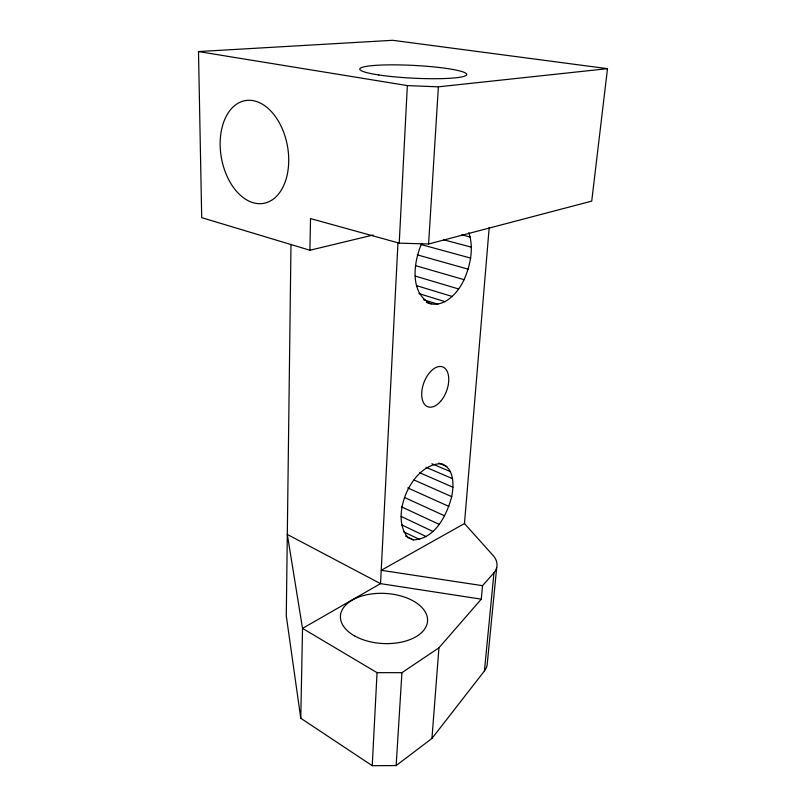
<?xml version="1.0" encoding="UTF-8"?>
<svg xmlns="http://www.w3.org/2000/svg" width="806" height="806" viewBox="0 0 806 806"><rect width="100%" height="100%" fill="white"/><g stroke="black" fill="none" stroke-linecap="round" stroke-linejoin="round"><path stroke-width="1.21" d="M290.986 244.268L286.281 615.885L300.769 718.237L372.241 765.7L396.149 765.569L431.945 738.447L484.426 670.975A39.383 23.747 6.2 0 0 487.126 665.091L496.708 567.474M300.769 718.237L302.532 628.388L287.309 534.438L380.533 583.645L481.273 599.16L482.532 585.68L493.977 572.764A41.005 21.409 5.5 0 0 493.826 556.291L464.468 523.557L489.202 227.433M309.917 250.243L310.532 218.587L399.222 243.14L428.601 244.006L591.725 201.117L607.502 68.661L392.693 40.3L198.498 51.564L201.702 217.65L309.917 250.243L373.148 235.02M397.983 242.687L380.533 583.645L302.532 628.388L377.047 672.657L401.932 672.678L438.938 647.812L481.273 599.16M372.241 765.7L377.047 672.657M399.222 243.14L407.352 85.587L198.498 51.564M396.149 765.569L401.932 672.678M428.601 244.006L438.383 86.836L607.502 68.661M426.273 302.381C442.927 309.726 457.717 293.505 464.075 279.682C470.442 265.154 473.999 248.127 468.84 232.712M431.945 738.447L438.938 647.812M484.426 670.975L493.977 572.764M451.703 496.647C453.899 485.403 454.503 468.83 441.769 463.752C412.35 462.725 388.905 515.971 408.108 537.662L413.428 539.889C435.119 538.982 446.806 515.115 451.703 496.647L413.941 479.963M421.689 243.412C413.589 262.071 409.226 293.102 431.059 303.882M464.468 523.557L381.218 570.295L482.532 585.68M407.352 85.587L438.383 86.836M461.788 234.828L470.281 237.035M443.612 239.775L471.369 247.16M421.357 244.621L470.644 258.101M417.266 254.847L468.155 269.174M415.745 265.688L464.075 279.682M415.241 276.085L458.664 288.981M416.49 285.636L452.237 296.487M418.969 293.606L445.194 301.696M423.644 299.772L437.98 304.235M438.766 463.128L446.806 466.523M431.945 463.762L450.473 471.631M426.042 467.309L452.569 478.693M419.674 472.729L452.982 487.217M407.765 487.912L448.841 506.38M404.723 497.584L444.569 515.8M401.63 506.893L439.149 524.343M401.096 516.414L432.923 531.436M401.549 524.797L426.273 536.615M403.866 531.91L419.624 539.516M405.529 536.061L413.428 539.889M378.87 74.968A53.559 6.388 2.9 0 0 465.868 75.573A53.559 6.388 2.9 0 0 394.779 64.863A53.559 6.388 2.9 0 0 378.87 74.968M440.61 401.317A21.278 12.08 -69.6 0 0 443.29 367.173A21.278 12.08 -69.6 0 0 421.79 392.028A21.278 12.08 -69.6 0 0 440.61 401.317M221.438 130.29A52.188 33.55 79.8 0 0 262.887 203.485A52.188 33.55 79.8 0 0 279.017 122.21A52.188 33.55 79.8 0 0 221.438 130.29M354.983 636.125A43.635 25.087 3.2 0 0 426.676 625.154A43.635 25.087 3.2 0 0 370.357 594.113A43.635 25.087 3.2 0 0 354.983 636.125"/></g></svg>
